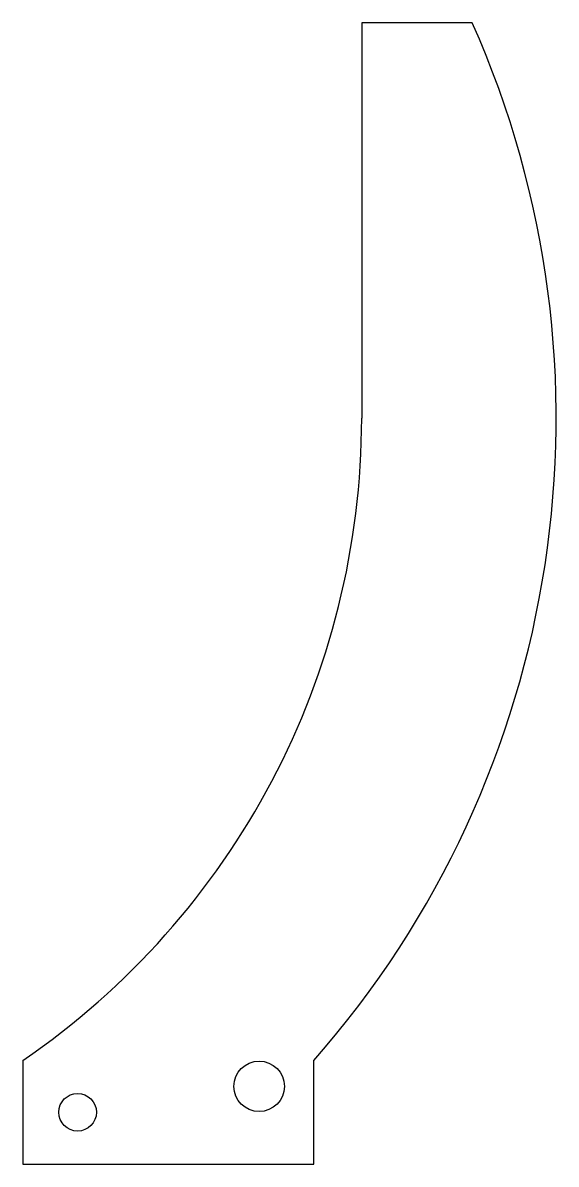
# Model space of a CAD drawing. Header units: millimetres. Extents: x 33.9 to 75, y -57.5 to 30.5.
import ezdxf

# ---------------------------------------------------------------- set-up
doc = ezdxf.new("R2010")
doc.units = ezdxf.units.MM

msp = doc.modelspace()

# ---------------------------------------------------------------- linework, layer by layer
at = {"color": 7, "linetype": 'Continuous', "lineweight": 25}
for p, q in [((68.531, 30.471), (60, 30.471)), ((60, 30.471), (60, 0)), ((33.865, -49.529), (33.865, -57.529)), ((56.319, -57.529), (56.319, -49.529)), ((33.865, -57.529), (56.319, -57.529))]:
    msp.add_line(p, q, dxfattribs=at)
for centre, radius in [((52.092, -51.529), 1.95), ((38.092, -53.529), 1.45)]:
    msp.add_circle(centre, radius, dxfattribs=at)
for radius, start, end in [(75, 318.67045, 23.97121), (60, 304.36217, 0)]:
    msp.add_arc((0, 0), radius, start, end, dxfattribs=at)

doc.saveas('drawing.dxf')
